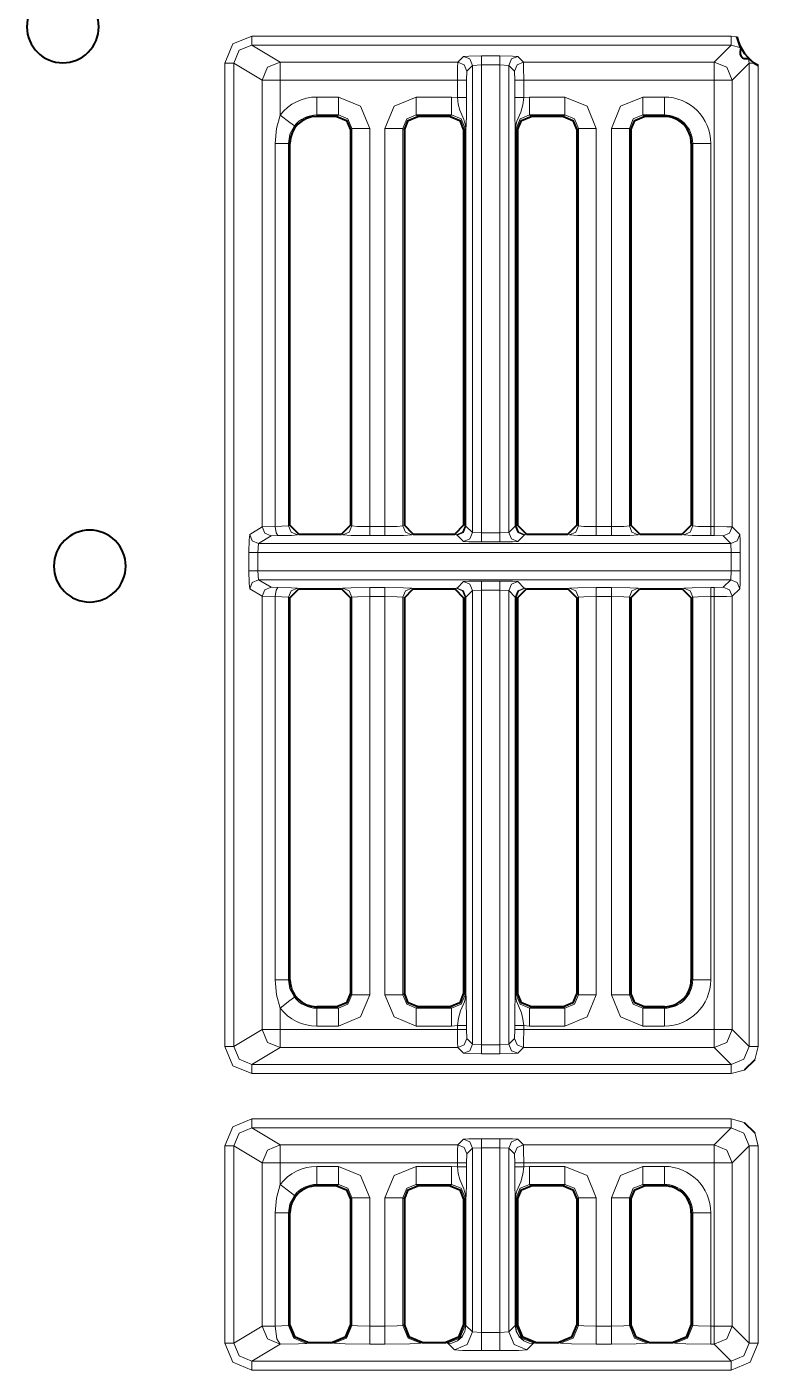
# Model space of a CAD drawing. Header units: millimetres. Extents: x 0 to 2941, y -405 to 1422.
# Drawn here: x 836.1 to 876.8, y 1128.5 to 1203.2 of the extents above; entities that cross this region are included whole.
import ezdxf

# ---------------------------------------------------------------- set-up
doc = ezdxf.new("R2010")
doc.units = ezdxf.units.MM
doc.layers.add('FINE', color=9, linetype='Continuous')
doc.layers.add('OUTLINE', color=7, linetype='Continuous')

msp = doc.modelspace()

# ---------------------------------------------------------------- linework, layer by layer
at = {"layer": 'FINE', "lineweight": 9}
for p, q in [((875.254, 1202.678), (848.589, 1202.678)), ((875.577, 1202.642), (875.254, 1202.678)), ((848.589, 1202.178), (875.254, 1202.178)), ((850.163, 1201.234), (848.589, 1202.178)), ((875.254, 1202.178), (874.31, 1201.234)), ((875.254, 1202.178), (875.793, 1202.02)), ((847.089, 1201.179), (847.089, 1146.452)), ((847.589, 1201.179), (849.163, 1200.234)), ((847.589, 1146.452), (847.589, 1201.179)), ((860.041, 1201.234), (850.163, 1201.234)), ((860.356, 1201.549), (860.041, 1201.234)), ((860.856, 1201.049), (861.356, 1201.075)), ((862.382, 1201.575), (861.356, 1201.575)), ((861.356, 1201.075), (862.382, 1201.075)), ((861.356, 1175.032), (861.356, 1201.075)), ((862.382, 1201.075), (862.382, 1175.032)), ((862.382, 1201.075), (862.882, 1201.049)), ((862.882, 1201.049), (863.197, 1200.734)), ((862.882, 1175.058), (862.882, 1201.049)), ((863.697, 1201.234), (863.381, 1201.549)), ((874.31, 1201.234), (863.697, 1201.234)), ((875.31, 1200.234), (876.254, 1201.178)), ((876.221, 1201.433), (876.254, 1201.178)), ((876.254, 1201.178), (876.254, 1146.453)), ((876.753, 1146.453), (876.753, 1201.033)), ((860.528, 1200.234), (860.541, 1200.734)), ((863.197, 1200.734), (863.21, 1200.234)), ((849.163, 1200.234), (849.163, 1175.373)), ((860.028, 1200.234), (860.028, 1199.258)), ((860.528, 1199.258), (860.528, 1200.234)), ((863.21, 1200.234), (863.21, 1199.258)), ((863.709, 1200.234), (874.31, 1200.234)), ((863.709, 1199.258), (863.709, 1200.234)), ((874.31, 1200.234), (874.31, 1175.386)), ((875.31, 1175.373), (875.31, 1200.234)), ((853.401, 1199.288), (852.204, 1199.288)), ((859.701, 1199.288), (857.736, 1199.288)), ((860.028, 1199.258), (859.701, 1199.288)), ((871.535, 1199.288), (870.336, 1199.288)), ((852.204, 1198.208), (852.204, 1198.29)), ((852.204, 1198.29), (853.401, 1198.29)), ((853.401, 1198.29), (853.32, 1198.208)), ((857.818, 1198.208), (857.736, 1198.29)), ((857.736, 1198.29), (859.701, 1198.29)), ((859.701, 1198.29), (859.62, 1198.208)), ((866.001, 1198.29), (865.92, 1198.208)), ((870.418, 1198.208), (870.336, 1198.29)), ((870.336, 1198.29), (871.535, 1198.29)), ((871.535, 1198.29), (871.535, 1198.208)), ((854.069, 1197.459), (854.15, 1197.541)), ((854.15, 1197.541), (854.15, 1175.423)), ((855.149, 1175.386), (855.149, 1197.541)), ((855.989, 1197.541), (855.989, 1175.386)), ((856.987, 1197.541), (857.069, 1197.459)), ((856.987, 1175.423), (856.987, 1197.541)), ((860.369, 1197.459), (860.45, 1197.541)), ((860.45, 1197.541), (860.45, 1175.423)), ((860.482, 1197.541), (860.482, 1175.415)), ((863.239, 1197.541), (863.239, 1175.415)), ((863.255, 1175.415), (863.255, 1197.541)), ((863.287, 1197.541), (863.369, 1197.459)), ((863.287, 1175.423), (863.287, 1197.541)), ((866.669, 1197.459), (866.75, 1197.541)), ((866.75, 1197.541), (866.75, 1175.423)), ((867.749, 1175.386), (867.749, 1197.541)), ((869.588, 1175.423), (869.588, 1197.541)), ((869.588, 1197.541), (869.669, 1197.459)), ((849.891, 1196.709), (849.891, 1175.385)), ((850.619, 1196.709), (850.704, 1196.709)), ((850.619, 1175.421), (850.619, 1196.709)), ((873.035, 1196.709), (873.116, 1196.709)), ((873.116, 1196.709), (873.116, 1175.423)), ((874.115, 1175.386), (874.115, 1196.709)), ((849.163, 1175.373), (848.463, 1174.953)), ((848.962, 1174.453), (849.663, 1174.874)), ((849.891, 1175.385), (849.163, 1175.373)), ((849.663, 1174.874), (850.027, 1174.885)), ((850.619, 1175.421), (849.891, 1175.385)), ((850.704, 1175.464), (850.619, 1175.421)), ((851.118, 1174.921), (851.204, 1174.964)), ((853.569, 1174.964), (853.651, 1174.923)), ((854.15, 1175.423), (854.069, 1175.464)), ((855.989, 1175.386), (855.149, 1175.386)), ((857.069, 1175.464), (856.987, 1175.423)), ((857.487, 1174.923), (857.569, 1174.964)), ((859.869, 1174.964), (859.951, 1174.923)), ((859.951, 1174.923), (859.999, 1174.915)), ((859.999, 1174.915), (860.356, 1174.558)), ((860.45, 1175.423), (860.369, 1175.464)), ((860.482, 1175.415), (860.45, 1175.423)), ((861.356, 1175.032), (860.856, 1175.058)), ((862.382, 1175.032), (861.356, 1175.032)), ((862.882, 1175.058), (862.382, 1175.032)), ((863.239, 1175.415), (862.882, 1175.058)), ((863.287, 1175.423), (863.255, 1175.415)), ((863.369, 1175.464), (863.287, 1175.423)), ((863.381, 1174.558), (863.739, 1174.915)), ((863.739, 1174.915), (863.787, 1174.923)), ((863.787, 1174.923), (863.869, 1174.964)), ((866.169, 1174.964), (866.251, 1174.923)), ((866.75, 1175.423), (866.669, 1175.464)), ((867.749, 1174.886), (868.589, 1174.886)), ((869.669, 1175.464), (869.588, 1175.423)), ((870.087, 1174.923), (870.169, 1174.964)), ((872.535, 1174.964), (872.617, 1174.923)), ((873.116, 1175.423), (873.035, 1175.464)), ((874.31, 1175.386), (874.115, 1175.386)), ((874.115, 1174.886), (874.31, 1174.886)), ((874.31, 1174.886), (874.81, 1174.873)), ((874.81, 1174.873), (875.23, 1174.453)), ((875.73, 1174.953), (875.31, 1175.373)), ((848.92, 1173.953), (848.962, 1174.453)), ((875.23, 1174.453), (848.962, 1174.453)), ((861.356, 1174.532), (862.382, 1174.532)), ((875.23, 1174.453), (875.255, 1173.953)), ((848.42, 1173.953), (848.42, 1172.928)), ((848.92, 1173.953), (875.255, 1173.953)), ((875.255, 1173.953), (875.255, 1172.928)), ((875.755, 1172.928), (875.755, 1173.953)), ((848.962, 1172.427), (848.92, 1172.928)), ((875.255, 1172.928), (875.23, 1172.427)), ((848.463, 1171.928), (849.163, 1171.508)), ((848.962, 1172.427), (875.23, 1172.427)), ((849.663, 1172.008), (848.962, 1172.427)), ((850.027, 1171.995), (849.663, 1172.008)), ((851.204, 1171.917), (851.118, 1171.96)), ((853.651, 1171.958), (853.569, 1171.917)), ((855.989, 1171.995), (855.149, 1171.995)), ((859.951, 1171.958), (859.869, 1171.917)), ((859.999, 1171.966), (859.951, 1171.958)), ((860.356, 1172.323), (859.999, 1171.966)), ((862.382, 1172.348), (861.356, 1172.348)), ((863.739, 1171.966), (863.381, 1172.323)), ((863.787, 1171.958), (863.739, 1171.966)), ((863.869, 1171.917), (863.787, 1171.958)), ((866.251, 1171.958), (866.169, 1171.917)), ((868.589, 1171.995), (867.749, 1171.995)), ((870.169, 1171.917), (870.087, 1171.958)), ((872.617, 1171.958), (872.535, 1171.917)), ((874.31, 1171.995), (874.115, 1171.995)), ((874.81, 1172.008), (874.31, 1171.995)), ((875.23, 1172.427), (874.81, 1172.008)), ((875.31, 1171.508), (875.73, 1171.928)), ((849.163, 1171.508), (849.891, 1171.496)), ((849.163, 1171.508), (849.163, 1147.397)), ((849.891, 1171.496), (850.619, 1171.46)), ((849.891, 1171.496), (849.891, 1150.172)), ((854.069, 1171.417), (854.15, 1171.458)), ((855.149, 1149.34), (855.149, 1171.495)), ((855.149, 1171.495), (855.989, 1171.495)), ((855.989, 1171.495), (855.989, 1149.34)), ((856.987, 1149.34), (856.987, 1171.458)), ((856.987, 1171.458), (857.069, 1171.417)), ((860.369, 1171.417), (860.45, 1171.458)), ((860.45, 1171.458), (860.482, 1171.466)), ((860.45, 1171.458), (860.45, 1149.34)), ((860.482, 1171.466), (860.482, 1149.34)), ((860.499, 1171.466), (860.856, 1171.823)), ((860.499, 1149.34), (860.499, 1171.466)), ((860.856, 1171.823), (861.356, 1171.849)), ((860.856, 1171.823), (860.856, 1146.582)), ((861.356, 1146.556), (861.356, 1171.849)), ((861.356, 1171.849), (862.382, 1171.849)), ((862.382, 1171.849), (862.382, 1146.556)), ((862.382, 1171.849), (862.882, 1171.823)), ((862.882, 1146.582), (862.882, 1171.823)), ((862.882, 1171.823), (863.239, 1171.466)), ((863.239, 1171.466), (863.239, 1149.34)), ((863.255, 1171.466), (863.287, 1171.458)), ((867.749, 1171.495), (868.589, 1171.495)), ((867.749, 1149.34), (867.749, 1171.495)), ((868.589, 1171.495), (868.589, 1149.34)), ((869.588, 1171.458), (869.669, 1171.417)), ((873.035, 1171.417), (873.116, 1171.458)), ((873.116, 1171.458), (873.116, 1150.172)), ((874.115, 1171.495), (874.31, 1171.495)), ((874.115, 1150.172), (874.115, 1171.495)), ((875.31, 1147.397), (875.31, 1171.508)), ((850.704, 1150.172), (850.619, 1150.172)), ((873.116, 1150.172), (873.035, 1150.172)), ((857.069, 1149.421), (856.987, 1149.34)), ((860.45, 1149.34), (860.369, 1149.421)), ((866.75, 1149.34), (866.669, 1149.421)), ((850.163, 1147.397), (850.163, 1148.595)), ((853.32, 1148.673), (853.401, 1148.591)), ((857.736, 1148.591), (857.818, 1148.673)), ((849.163, 1147.397), (847.589, 1146.452)), ((860.028, 1147.397), (850.163, 1147.397)), ((852.204, 1147.592), (853.401, 1147.592)), ((857.736, 1147.592), (859.701, 1147.592)), ((859.701, 1147.592), (860.028, 1147.623)), ((860.028, 1147.623), (860.028, 1147.397)), ((860.528, 1147.397), (860.528, 1147.623)), ((860.541, 1146.897), (860.528, 1147.397)), ((863.21, 1147.397), (863.197, 1146.897)), ((863.21, 1147.623), (863.21, 1147.397)), ((864.036, 1147.592), (866.001, 1147.592)), ((876.254, 1146.453), (875.31, 1147.397)), ((860.856, 1146.582), (860.541, 1146.897)), ((861.356, 1146.556), (860.856, 1146.582)), ((862.382, 1146.556), (861.356, 1146.556)), ((862.882, 1146.582), (862.382, 1146.556)), ((863.197, 1146.897), (862.882, 1146.582)), ((850.163, 1146.397), (860.041, 1146.397)), ((860.041, 1146.397), (860.356, 1146.082)), ((861.356, 1146.056), (862.382, 1146.056)), ((863.381, 1146.082), (863.697, 1146.397)), ((863.697, 1146.397), (874.31, 1146.397)), ((874.31, 1146.397), (875.254, 1145.453)), ((876.566, 1145.726), (876.753, 1146.453)), ((875.254, 1144.954), (875.981, 1145.141)), ((848.589, 1144.954), (875.254, 1144.954)), ((875.254, 1142.427), (848.589, 1142.427)), ((875.981, 1142.239), (875.254, 1142.427)), ((848.589, 1141.927), (875.254, 1141.927)), ((850.163, 1140.984), (848.589, 1141.927)), ((860.356, 1141.299), (860.041, 1140.984)), ((862.382, 1141.324), (861.356, 1141.324)), ((863.697, 1140.984), (863.381, 1141.299)), ((875.254, 1141.927), (874.31, 1140.984)), ((876.753, 1140.928), (876.566, 1141.655)), ((847.089, 1140.928), (847.089, 1129.952)), ((847.589, 1140.928), (849.163, 1139.984)), ((847.589, 1129.952), (847.589, 1140.928)), ((860.041, 1140.984), (850.163, 1140.984)), ((860.541, 1140.484), (860.856, 1140.799)), ((860.856, 1140.799), (861.356, 1140.825)), ((860.856, 1140.799), (860.856, 1130.581)), ((861.356, 1140.825), (862.382, 1140.825)), ((862.382, 1140.825), (862.382, 1130.543)), ((862.382, 1140.825), (862.882, 1140.799)), ((862.882, 1140.799), (863.197, 1140.484)), ((862.882, 1130.581), (862.882, 1140.799)), ((874.31, 1140.984), (863.697, 1140.984)), ((876.753, 1129.953), (876.753, 1140.928)), ((849.163, 1139.984), (849.163, 1130.897)), ((850.163, 1139.984), (860.028, 1139.984)), ((850.163, 1138.786), (850.163, 1139.984)), ((853.401, 1139.788), (852.204, 1139.788)), ((859.701, 1139.788), (857.736, 1139.788)), ((860.028, 1139.758), (859.701, 1139.788)), ((860.028, 1139.984), (860.028, 1139.758)), ((860.528, 1139.984), (860.541, 1140.484)), ((860.528, 1139.758), (860.528, 1139.984)), ((863.197, 1140.484), (863.21, 1139.984)), ((863.21, 1139.984), (863.21, 1139.758)), ((863.709, 1139.984), (874.31, 1139.984)), ((863.709, 1139.758), (863.709, 1139.984)), ((864.036, 1139.788), (863.709, 1139.758)), ((866.001, 1139.788), (864.036, 1139.788)), ((871.535, 1139.788), (870.336, 1139.788)), ((874.31, 1139.984), (874.31, 1130.897)), ((852.204, 1138.708), (852.204, 1138.79)), ((852.204, 1138.79), (853.401, 1138.79)), ((853.401, 1138.79), (853.32, 1138.708)), ((857.818, 1138.708), (857.736, 1138.79)), ((857.736, 1138.79), (859.701, 1138.79)), ((859.701, 1138.79), (859.62, 1138.708)), ((864.118, 1138.708), (864.036, 1138.79)), ((864.036, 1138.79), (866.001, 1138.79)), ((866.001, 1138.79), (865.92, 1138.708)), ((870.418, 1138.708), (870.336, 1138.79)), ((870.336, 1138.79), (871.535, 1138.79)), ((871.535, 1138.79), (871.535, 1138.708)), ((855.989, 1138.041), (855.989, 1130.897)), ((856.987, 1138.041), (857.069, 1137.96)), ((856.987, 1130.946), (856.987, 1138.041)), ((860.369, 1137.96), (860.45, 1138.041)), ((860.45, 1138.041), (860.45, 1130.946)), ((860.482, 1138.041), (860.482, 1130.939)), ((860.499, 1130.939), (860.499, 1138.041)), ((863.239, 1138.041), (863.239, 1130.939)), ((863.255, 1130.939), (863.255, 1138.041)), ((866.669, 1137.96), (866.75, 1138.041)), ((866.75, 1138.041), (866.75, 1130.946)), ((867.749, 1130.897), (867.749, 1138.041)), ((868.589, 1138.041), (868.589, 1130.897)), ((869.588, 1138.041), (869.669, 1137.96)), ((869.588, 1130.946), (869.588, 1138.041)), ((849.891, 1137.208), (849.891, 1130.897)), ((850.619, 1137.208), (850.704, 1137.208)), ((850.619, 1130.944), (850.619, 1137.208)), ((873.035, 1137.208), (873.116, 1137.208)), ((873.116, 1137.208), (873.116, 1130.946)), ((874.115, 1130.897), (874.115, 1137.208)), ((849.163, 1130.897), (847.589, 1129.952)), ((850.619, 1130.944), (849.891, 1130.897)), ((850.704, 1130.987), (850.619, 1130.944)), ((854.15, 1130.946), (854.069, 1130.987)), ((857.069, 1130.987), (856.987, 1130.946)), ((860.45, 1130.946), (860.369, 1130.987)), ((860.482, 1130.935), (860.45, 1130.946)), ((860.482, 1130.939), (860.482, 1130.935)), ((860.499, 1130.939), (860.499, 1130.932)), ((860.856, 1130.581), (860.499, 1130.939)), ((863.239, 1130.939), (862.882, 1130.581)), ((863.239, 1130.939), (863.239, 1130.932)), ((863.287, 1130.946), (863.255, 1130.935)), ((863.255, 1130.935), (863.255, 1130.939)), ((863.369, 1130.987), (863.287, 1130.946)), ((866.75, 1130.946), (866.669, 1130.987)), ((868.589, 1130.897), (867.749, 1130.897)), ((869.669, 1130.987), (869.588, 1130.946)), ((873.116, 1130.946), (873.035, 1130.987)), ((874.31, 1130.897), (874.115, 1130.897)), ((876.254, 1129.953), (875.31, 1130.897)), ((861.356, 1130.543), (860.856, 1130.581)), ((862.882, 1130.581), (862.382, 1130.543)), ((848.589, 1128.953), (850.163, 1129.897)), ((851.617, 1129.944), (851.704, 1129.988)), ((853.069, 1129.988), (853.152, 1129.947)), ((855.149, 1129.897), (855.989, 1129.897)), ((857.986, 1129.947), (858.069, 1129.988)), ((859.369, 1129.988), (859.452, 1129.947)), ((859.452, 1129.947), (859.501, 1129.937)), ((859.501, 1129.937), (859.857, 1129.582)), ((861.356, 1129.543), (862.382, 1129.543)), ((863.881, 1129.582), (864.237, 1129.937)), ((864.237, 1129.937), (864.286, 1129.947)), ((864.286, 1129.947), (864.369, 1129.988)), ((865.669, 1129.988), (865.751, 1129.947)), ((867.749, 1129.897), (868.589, 1129.897)), ((870.586, 1129.947), (870.669, 1129.988)), ((872.035, 1129.988), (872.117, 1129.947)), ((875.254, 1128.953), (848.589, 1128.953)), ((848.589, 1128.453), (875.254, 1128.453))]:
    msp.add_line(p, q, dxfattribs=at)
for points in [[(848.589, 1202.678), (847.529, 1202.238), (847.089, 1201.179)], [(848.589, 1202.178), (848.589, 1202.329), (848.589, 1202.678)], [(875.254, 1202.178), (875.254, 1202.329), (875.254, 1202.678)], [(847.589, 1201.179), (847.882, 1201.885), (848.589, 1202.178)], [(847.589, 1201.179), (847.435, 1201.179), (847.089, 1201.179)], [(850.163, 1201.234), (849.457, 1200.941), (849.163, 1200.234)], [(850.163, 1200.234), (850.163, 1200.932), (850.163, 1201.234)], [(860.041, 1201.234), (860.032, 1200.932), (860.028, 1200.234)], [(860.541, 1200.734), (860.394, 1201.087), (860.041, 1201.234)], [(861.356, 1201.575), (860.658, 1201.567), (860.356, 1201.549)], [(860.856, 1201.049), (860.71, 1201.403), (860.356, 1201.549)], [(860.541, 1200.734), (860.856, 1201.049), (860.856, 1175.058)], [(861.356, 1201.075), (861.356, 1201.424), (861.356, 1201.575)], [(862.382, 1201.075), (862.382, 1201.424), (862.382, 1201.575)], [(863.381, 1201.549), (863.08, 1201.567), (862.382, 1201.575)], [(862.882, 1201.049), (863.028, 1201.403), (863.381, 1201.549)], [(863.197, 1200.734), (863.343, 1201.087), (863.697, 1201.234)], [(863.709, 1200.234), (863.706, 1200.932), (863.697, 1201.234)], [(874.31, 1200.234), (874.31, 1200.932), (874.31, 1201.234)], [(875.31, 1200.234), (875.017, 1200.941), (874.31, 1201.234)], [(876.531, 1201.178), (876.332, 1201.178), (876.254, 1201.178)], [(850.163, 1200.234), (849.471, 1200.234), (849.163, 1200.234)], [(850.163, 1198.286), (850.163, 1200.234), (860.028, 1200.234)], [(860.528, 1200.234), (860.377, 1200.234), (860.028, 1200.234)], [(863.21, 1200.234), (863.361, 1200.234), (863.709, 1200.234)], [(875.31, 1200.234), (875.008, 1200.234), (874.31, 1200.234)], [(852.204, 1198.29), (852.204, 1198.6), (852.204, 1199.288)], [(853.401, 1198.29), (853.401, 1198.6), (853.401, 1199.288)], [(855.149, 1197.541), (854.637, 1198.777), (853.401, 1199.288)], [(857.736, 1199.288), (856.5, 1198.777), (855.989, 1197.541)], [(857.736, 1198.29), (857.736, 1198.6), (857.736, 1199.288)], [(859.701, 1198.29), (859.701, 1198.6), (859.701, 1199.288)], [(860.528, 1199.258), (860.377, 1199.258), (860.028, 1199.258)], [(860.028, 1199.258), (860.071, 1198.894), (860.149, 1198.551), (860.374, 1198.033), (860.425, 1197.896), (860.454, 1197.789), (860.477, 1197.644), (860.482, 1197.573), (860.482, 1197.541)], [(860.856, 1175.058), (860.499, 1175.415), (860.499, 1197.541), (860.499, 1197.553), (860.499, 1197.58), (860.5, 1197.64), (860.502, 1197.689), (860.505, 1197.763), (860.519, 1198.257), (860.526, 1198.728), (860.528, 1199.258)], [(863.21, 1199.258), (863.361, 1199.258), (863.709, 1199.258)], [(863.21, 1199.258), (863.213, 1198.666), (863.222, 1198.118), (863.235, 1197.71), (863.238, 1197.602), (863.239, 1197.568), (863.239, 1197.541)], [(863.255, 1197.541), (863.258, 1197.611), (863.267, 1197.698), (863.327, 1197.938), (863.548, 1198.437), (863.659, 1198.851), (863.709, 1199.258)], [(866.001, 1199.288), (864.036, 1199.288), (863.709, 1199.258)], [(864.036, 1198.29), (864.036, 1198.6), (864.036, 1199.288)], [(866.001, 1198.29), (866.001, 1198.6), (866.001, 1199.288)], [(867.749, 1197.541), (867.237, 1198.777), (866.001, 1199.288)], [(870.336, 1199.288), (869.1, 1198.777), (868.589, 1197.541)], [(870.336, 1199.288), (870.336, 1198.6), (870.336, 1198.29)], [(871.535, 1199.288), (871.535, 1198.6), (871.535, 1198.29)], [(850.163, 1198.286), (849.959, 1197.529), (849.891, 1196.709)], [(850.953, 1197.675), (850.707, 1197.865), (850.163, 1198.286)], [(853.401, 1198.29), (853.932, 1198.072), (854.15, 1197.541)], [(856.987, 1197.541), (857.206, 1198.072), (857.736, 1198.29)], [(859.701, 1198.29), (860.232, 1198.072), (860.45, 1197.541)], [(863.287, 1197.541), (863.506, 1198.072), (864.036, 1198.29)], [(864.118, 1198.208), (864.036, 1198.29), (866.001, 1198.29)], [(866.001, 1198.29), (866.532, 1198.072), (866.75, 1197.541)], [(869.588, 1197.541), (869.806, 1198.072), (870.336, 1198.29)], [(850.619, 1196.709), (850.702, 1197.212), (850.953, 1197.675)], [(855.149, 1197.541), (854.461, 1197.541), (854.15, 1197.541)], [(856.987, 1197.541), (856.677, 1197.541), (855.989, 1197.541)], [(860.482, 1197.541), (860.461, 1197.541), (860.45, 1197.541)], [(860.499, 1197.541), (860.494, 1197.541), (860.482, 1197.541)], [(863.239, 1197.541), (863.244, 1197.541), (863.255, 1197.541)], [(863.287, 1197.541), (863.277, 1197.541), (863.255, 1197.541)], [(867.749, 1197.541), (867.06, 1197.541), (866.75, 1197.541)], [(868.589, 1197.541), (868.589, 1175.386), (867.749, 1175.386)], [(868.589, 1197.541), (869.277, 1197.541), (869.588, 1197.541)], [(850.619, 1196.709), (850.401, 1196.709), (849.891, 1196.709)], [(874.115, 1196.709), (873.426, 1196.709), (873.116, 1196.709)], [(848.463, 1174.953), (848.433, 1174.651), (848.42, 1173.953)], [(848.463, 1174.953), (848.609, 1174.6), (848.962, 1174.453)], [(849.163, 1175.373), (849.31, 1175.02), (849.663, 1174.874)], [(849.891, 1175.385), (849.932, 1175.036), (850.027, 1174.885)], [(850.027, 1174.885), (850.792, 1174.899), (851.118, 1174.921)], [(850.619, 1175.421), (850.765, 1175.068), (851.118, 1174.921)], [(853.651, 1174.923), (854.004, 1175.07), (854.15, 1175.423)], [(853.651, 1174.923), (854.116, 1174.897), (855.149, 1174.886)], [(855.149, 1175.386), (854.461, 1175.397), (854.15, 1175.423)], [(855.149, 1174.886), (855.149, 1175.037), (855.149, 1175.386)], [(855.149, 1174.886), (855.989, 1174.886), (857.021, 1174.897), (857.487, 1174.923)], [(856.987, 1175.423), (856.677, 1175.397), (855.989, 1175.386)], [(855.989, 1174.886), (855.989, 1175.037), (855.989, 1175.386)], [(857.487, 1174.923), (857.134, 1175.07), (856.987, 1175.423)], [(859.951, 1174.923), (860.304, 1175.07), (860.45, 1175.423)], [(859.999, 1174.915), (860.34, 1175.063), (860.482, 1175.415)], [(859.999, 1174.915), (860.352, 1175.062), (860.499, 1175.415)], [(860.356, 1174.558), (860.71, 1174.704), (860.856, 1175.058)], [(860.499, 1175.415), (860.494, 1175.415), (860.482, 1175.415)], [(861.356, 1174.532), (861.356, 1174.683), (861.356, 1175.032)], [(862.382, 1174.532), (862.382, 1174.683), (862.382, 1175.032)], [(863.381, 1174.558), (863.028, 1174.704), (862.882, 1175.058)], [(863.739, 1174.915), (863.385, 1175.062), (863.239, 1175.415)], [(863.255, 1175.415), (863.244, 1175.415), (863.239, 1175.415)], [(863.739, 1174.915), (863.398, 1175.063), (863.255, 1175.415)], [(863.787, 1174.923), (863.434, 1175.07), (863.287, 1175.423)], [(866.75, 1175.423), (866.604, 1175.07), (866.251, 1174.923)], [(866.251, 1174.923), (866.716, 1174.897), (867.749, 1174.886)], [(867.749, 1175.386), (867.06, 1175.397), (866.75, 1175.423)], [(867.749, 1175.386), (867.749, 1175.037), (867.749, 1174.886)], [(869.588, 1175.423), (869.277, 1175.397), (868.589, 1175.386)], [(868.589, 1175.386), (868.589, 1175.037), (868.589, 1174.886)], [(868.589, 1174.886), (869.621, 1174.897), (870.087, 1174.923)], [(869.588, 1175.423), (869.734, 1175.07), (870.087, 1174.923)], [(872.617, 1174.923), (872.969, 1175.07), (873.116, 1175.423)], [(872.617, 1174.923), (873.082, 1174.897), (874.115, 1174.886)], [(874.115, 1175.386), (873.426, 1175.397), (873.116, 1175.423)], [(874.115, 1174.886), (874.115, 1175.037), (874.115, 1175.386)], [(874.31, 1174.886), (874.31, 1175.037), (874.31, 1175.386)], [(875.31, 1175.373), (875.008, 1175.382), (874.31, 1175.386)], [(874.81, 1174.873), (875.163, 1175.02), (875.31, 1175.373)], [(875.23, 1174.453), (875.583, 1174.6), (875.73, 1174.953)], [(875.755, 1173.953), (875.748, 1174.651), (875.73, 1174.953)], [(860.356, 1174.558), (860.658, 1174.54), (861.356, 1174.532)], [(862.382, 1174.532), (863.08, 1174.54), (863.381, 1174.558)], [(848.42, 1173.953), (848.574, 1173.953), (848.92, 1173.953)], [(875.255, 1172.928), (848.92, 1172.928), (848.92, 1173.953)], [(875.255, 1173.953), (875.604, 1173.953), (875.755, 1173.953)], [(848.42, 1172.928), (848.574, 1172.928), (848.92, 1172.928)], [(848.42, 1172.928), (848.433, 1172.23), (848.463, 1171.928)], [(875.255, 1172.928), (875.604, 1172.928), (875.755, 1172.928)], [(875.73, 1171.928), (875.748, 1172.23), (875.755, 1172.928)], [(848.463, 1171.928), (848.609, 1172.281), (848.962, 1172.427)], [(849.163, 1171.508), (849.31, 1171.861), (849.663, 1172.008)], [(849.891, 1171.496), (849.932, 1171.845), (850.027, 1171.995)], [(851.118, 1171.96), (850.792, 1171.982), (850.027, 1171.995)], [(850.619, 1171.46), (850.765, 1171.813), (851.118, 1171.96)], [(855.149, 1171.995), (854.116, 1171.984), (853.651, 1171.958)], [(854.15, 1171.458), (854.004, 1171.811), (853.651, 1171.958)], [(855.149, 1171.495), (855.149, 1171.844), (855.149, 1171.995)], [(855.989, 1171.495), (855.989, 1171.844), (855.989, 1171.995)], [(857.569, 1171.917), (857.487, 1171.958), (857.021, 1171.984), (855.989, 1171.995)], [(856.987, 1171.458), (857.134, 1171.811), (857.487, 1171.958)], [(860.45, 1171.458), (860.304, 1171.811), (859.951, 1171.958)], [(860.482, 1171.466), (860.34, 1171.818), (859.999, 1171.966)], [(860.499, 1171.466), (860.352, 1171.819), (859.999, 1171.966)], [(861.356, 1172.348), (860.658, 1172.341), (860.356, 1172.323)], [(860.856, 1171.823), (860.71, 1172.177), (860.356, 1172.323)], [(861.356, 1171.849), (861.356, 1172.198), (861.356, 1172.348)], [(862.382, 1171.849), (862.382, 1172.198), (862.382, 1172.348)], [(863.381, 1172.323), (863.08, 1172.341), (862.382, 1172.348)], [(862.882, 1171.823), (863.028, 1172.177), (863.381, 1172.323)], [(863.239, 1171.466), (863.385, 1171.819), (863.739, 1171.966)], [(863.255, 1171.466), (863.398, 1171.818), (863.739, 1171.966)], [(863.287, 1171.458), (863.434, 1171.811), (863.787, 1171.958)], [(867.749, 1171.995), (866.716, 1171.984), (866.251, 1171.958)], [(866.75, 1171.458), (866.604, 1171.811), (866.251, 1171.958)], [(867.749, 1171.995), (867.749, 1171.844), (867.749, 1171.495)], [(868.589, 1171.995), (868.589, 1171.844), (868.589, 1171.495)], [(870.087, 1171.958), (869.621, 1171.984), (868.589, 1171.995)], [(870.087, 1171.958), (869.734, 1171.811), (869.588, 1171.458)], [(874.115, 1171.995), (873.082, 1171.984), (872.617, 1171.958)], [(872.617, 1171.958), (872.969, 1171.811), (873.116, 1171.458)], [(874.115, 1171.995), (874.115, 1171.844), (874.115, 1171.495)], [(874.31, 1171.995), (874.31, 1171.844), (874.31, 1171.495)], [(874.81, 1172.008), (875.163, 1171.861), (875.31, 1171.508)], [(875.23, 1172.427), (875.583, 1172.281), (875.73, 1171.928)], [(850.619, 1150.172), (850.619, 1171.46), (850.704, 1171.417)], [(854.15, 1171.458), (854.15, 1149.34), (854.069, 1149.421)], [(854.15, 1171.458), (854.461, 1171.484), (855.149, 1171.495)], [(855.989, 1171.495), (856.677, 1171.484), (856.987, 1171.458)], [(860.482, 1171.466), (860.494, 1171.466), (860.499, 1171.466)], [(863.239, 1171.466), (863.244, 1171.466), (863.255, 1171.466)], [(863.709, 1147.623), (863.666, 1147.987), (863.589, 1148.33), (863.364, 1148.848), (863.313, 1148.985), (863.284, 1149.091), (863.26, 1149.237), (863.256, 1149.307), (863.255, 1149.34), (863.255, 1171.466)], [(863.369, 1149.421), (863.287, 1149.34), (863.287, 1171.458), (863.369, 1171.417)], [(874.31, 1171.495), (874.31, 1147.397), (863.709, 1147.397)], [(866.669, 1171.417), (866.75, 1171.458), (866.75, 1149.34)], [(866.75, 1171.458), (867.06, 1171.484), (867.749, 1171.495)], [(868.589, 1171.495), (869.277, 1171.484), (869.588, 1171.458)], [(869.669, 1149.421), (869.588, 1149.34), (869.588, 1171.458)], [(873.116, 1171.458), (873.426, 1171.484), (874.115, 1171.495)], [(874.31, 1171.495), (875.008, 1171.499), (875.31, 1171.508)], [(850.619, 1150.172), (850.401, 1150.172), (849.891, 1150.172)], [(849.891, 1150.172), (849.962, 1149.336), (850.163, 1148.595)], [(850.953, 1149.205), (850.706, 1149.66), (850.619, 1150.172)], [(873.116, 1150.172), (873.426, 1150.172), (874.115, 1150.172)], [(850.163, 1148.595), (850.707, 1149.015), (850.953, 1149.205)], [(854.15, 1149.34), (853.932, 1148.809), (853.401, 1148.591)], [(853.401, 1147.592), (854.637, 1148.104), (855.149, 1149.34)], [(855.149, 1149.34), (854.461, 1149.34), (854.15, 1149.34)], [(856.987, 1149.34), (856.677, 1149.34), (855.989, 1149.34)], [(855.989, 1149.34), (856.5, 1148.104), (857.736, 1147.592)], [(857.736, 1148.591), (857.206, 1148.809), (856.987, 1149.34)], [(860.482, 1149.34), (860.461, 1149.34), (860.45, 1149.34), (860.232, 1148.809), (859.701, 1148.591)], [(860.482, 1149.34), (860.48, 1149.27), (860.471, 1149.183), (860.411, 1148.943), (860.19, 1148.443), (860.078, 1148.03), (860.028, 1147.623)], [(860.499, 1149.34), (860.494, 1149.34), (860.482, 1149.34)], [(860.528, 1147.623), (860.525, 1148.215), (860.516, 1148.763), (860.503, 1149.171), (860.5, 1149.279), (860.499, 1149.313), (860.499, 1149.34)], [(863.239, 1149.34), (863.239, 1149.328), (863.238, 1149.3), (863.237, 1149.241), (863.236, 1149.192), (863.233, 1149.118), (863.219, 1148.624), (863.212, 1148.153), (863.21, 1147.623)], [(863.239, 1149.34), (863.244, 1149.34), (863.255, 1149.34)], [(863.287, 1149.34), (863.277, 1149.34), (863.255, 1149.34)], [(864.036, 1148.591), (863.506, 1148.809), (863.287, 1149.34)], [(866.75, 1149.34), (866.532, 1148.809), (866.001, 1148.591)], [(866.001, 1147.592), (867.237, 1148.104), (867.749, 1149.34)], [(867.749, 1149.34), (867.06, 1149.34), (866.75, 1149.34)], [(869.588, 1149.34), (869.277, 1149.34), (868.589, 1149.34)], [(868.589, 1149.34), (869.1, 1148.104), (870.336, 1147.592)], [(870.336, 1148.591), (869.806, 1148.809), (869.588, 1149.34)], [(853.401, 1148.591), (852.204, 1148.591), (852.204, 1148.673)], [(852.204, 1147.592), (852.204, 1148.281), (852.204, 1148.591)], [(853.401, 1147.592), (853.401, 1148.281), (853.401, 1148.591)], [(859.62, 1148.673), (859.701, 1148.591), (857.736, 1148.591)], [(857.736, 1147.592), (857.736, 1148.281), (857.736, 1148.591)], [(859.701, 1147.592), (859.701, 1148.281), (859.701, 1148.591)], [(865.92, 1148.673), (866.001, 1148.591), (864.036, 1148.591), (864.118, 1148.673)], [(864.036, 1147.592), (864.036, 1148.281), (864.036, 1148.591)], [(866.001, 1147.592), (866.001, 1148.281), (866.001, 1148.591)], [(871.535, 1148.673), (871.535, 1148.591), (870.336, 1148.591), (870.418, 1148.673)], [(870.336, 1148.591), (870.336, 1148.281), (870.336, 1147.592)], [(871.535, 1148.591), (871.535, 1148.281), (871.535, 1147.592)], [(849.163, 1147.397), (849.457, 1146.69), (850.163, 1146.397)], [(850.163, 1147.397), (849.471, 1147.397), (849.163, 1147.397)], [(850.163, 1146.397), (850.163, 1146.699), (850.163, 1147.397)], [(860.528, 1147.623), (860.377, 1147.623), (860.028, 1147.623)], [(860.528, 1147.397), (860.377, 1147.397), (860.028, 1147.397)], [(860.028, 1147.397), (860.032, 1146.699), (860.041, 1146.397)], [(863.21, 1147.623), (863.361, 1147.623), (863.709, 1147.623)], [(863.21, 1147.397), (863.361, 1147.397), (863.709, 1147.397)], [(863.697, 1146.397), (863.706, 1146.699), (863.709, 1147.397)], [(863.709, 1147.397), (863.709, 1147.623), (864.036, 1147.592)], [(874.31, 1146.397), (875.017, 1146.69), (875.31, 1147.397)], [(874.31, 1146.397), (874.31, 1146.699), (874.31, 1147.397)], [(875.31, 1147.397), (875.008, 1147.397), (874.31, 1147.397)], [(860.541, 1146.897), (860.394, 1146.544), (860.041, 1146.397)], [(860.856, 1146.582), (860.71, 1146.228), (860.356, 1146.082)], [(861.356, 1146.556), (861.356, 1146.207), (861.356, 1146.056)], [(862.382, 1146.556), (862.382, 1146.207), (862.382, 1146.056)], [(862.882, 1146.582), (863.028, 1146.228), (863.381, 1146.082)], [(863.197, 1146.897), (863.343, 1146.544), (863.697, 1146.397)], [(847.589, 1146.452), (847.435, 1146.452), (847.089, 1146.452)], [(847.089, 1146.452), (847.529, 1145.392), (848.589, 1144.954)], [(848.589, 1145.453), (847.882, 1145.746), (847.589, 1146.452)], [(875.254, 1145.453), (848.589, 1145.453), (850.163, 1146.397)], [(860.356, 1146.082), (860.658, 1146.064), (861.356, 1146.056)], [(862.382, 1146.056), (863.08, 1146.064), (863.381, 1146.082)], [(876.254, 1146.453), (875.961, 1145.746), (875.254, 1145.453)], [(876.753, 1146.453), (876.404, 1146.453), (876.254, 1146.453)], [(848.589, 1144.954), (848.589, 1145.303), (848.589, 1145.453)], [(875.254, 1144.954), (875.254, 1145.303), (875.254, 1145.453)], [(848.589, 1142.427), (847.529, 1141.988), (847.089, 1140.928)], [(848.589, 1142.427), (848.589, 1142.078), (848.589, 1141.927)], [(875.254, 1142.427), (875.254, 1142.078), (875.254, 1141.927)], [(847.589, 1140.928), (847.882, 1141.635), (848.589, 1141.927)], [(861.356, 1141.324), (860.658, 1141.317), (860.356, 1141.299)], [(860.356, 1141.299), (860.71, 1141.152), (860.856, 1140.799)], [(861.356, 1141.324), (861.356, 1141.174), (861.356, 1140.825)], [(862.382, 1141.324), (862.382, 1141.174), (862.382, 1140.825)], [(863.381, 1141.299), (863.08, 1141.317), (862.382, 1141.324)], [(862.882, 1140.799), (863.028, 1141.152), (863.381, 1141.299)], [(875.254, 1141.927), (875.961, 1141.635), (876.254, 1140.928)], [(847.589, 1140.928), (847.435, 1140.928), (847.089, 1140.928)], [(850.163, 1140.984), (849.457, 1140.691), (849.163, 1139.984)], [(850.163, 1140.984), (850.163, 1140.682), (850.163, 1139.984)], [(860.041, 1140.984), (860.032, 1140.682), (860.028, 1139.984)], [(860.041, 1140.984), (860.394, 1140.837), (860.541, 1140.484)], [(862.382, 1130.543), (861.356, 1130.543), (861.356, 1140.825)], [(863.197, 1140.484), (863.343, 1140.837), (863.697, 1140.984)], [(863.709, 1139.984), (863.706, 1140.682), (863.697, 1140.984)], [(874.31, 1140.984), (874.31, 1140.682), (874.31, 1139.984), (875.008, 1139.984), (875.31, 1139.984)], [(875.31, 1139.984), (875.017, 1140.691), (874.31, 1140.984)], [(875.31, 1130.897), (875.31, 1139.984), (876.254, 1140.928), (876.254, 1129.953)], [(876.753, 1140.928), (876.404, 1140.928), (876.254, 1140.928)], [(849.163, 1139.984), (849.471, 1139.984), (850.163, 1139.984)], [(852.204, 1138.79), (852.204, 1139.1), (852.204, 1139.788)], [(853.401, 1138.79), (853.401, 1139.1), (853.401, 1139.788)], [(855.989, 1130.897), (855.149, 1130.897), (855.149, 1138.041), (854.637, 1139.277), (853.401, 1139.788)], [(857.736, 1139.788), (856.5, 1139.277), (855.989, 1138.041)], [(857.736, 1138.79), (857.736, 1139.1), (857.736, 1139.788)], [(859.701, 1138.79), (859.701, 1139.1), (859.701, 1139.788)], [(860.028, 1139.984), (860.377, 1139.984), (860.528, 1139.984)], [(860.028, 1139.758), (860.377, 1139.758), (860.528, 1139.758)], [(860.028, 1139.758), (860.071, 1139.394), (860.149, 1139.051), (860.374, 1138.533), (860.425, 1138.396), (860.454, 1138.289), (860.477, 1138.144), (860.482, 1138.074), (860.482, 1138.041)], [(860.499, 1138.041), (860.499, 1138.054), (860.499, 1138.081), (860.5, 1138.14), (860.502, 1138.189), (860.505, 1138.263), (860.519, 1138.757), (860.526, 1139.227), (860.528, 1139.758)], [(863.21, 1139.984), (863.361, 1139.984), (863.709, 1139.984)], [(863.21, 1139.758), (863.361, 1139.758), (863.709, 1139.758)], [(863.21, 1139.758), (863.213, 1139.166), (863.222, 1138.618), (863.235, 1138.21), (863.238, 1138.102), (863.239, 1138.068), (863.239, 1138.041)], [(863.255, 1138.041), (863.258, 1138.111), (863.267, 1138.198), (863.327, 1138.437), (863.548, 1138.937), (863.659, 1139.351), (863.709, 1139.758)], [(864.036, 1138.79), (864.036, 1139.1), (864.036, 1139.788)], [(866.001, 1138.79), (866.001, 1139.1), (866.001, 1139.788)], [(867.749, 1138.041), (867.237, 1139.277), (866.001, 1139.788)], [(870.336, 1139.788), (869.1, 1139.277), (868.589, 1138.041)], [(870.336, 1139.788), (870.336, 1139.1), (870.336, 1138.79)], [(871.535, 1139.788), (871.535, 1139.1), (871.535, 1138.79)], [(850.163, 1138.786), (849.959, 1138.029), (849.891, 1137.208)], [(850.953, 1138.176), (850.707, 1138.365), (850.163, 1138.786)], [(853.401, 1138.79), (853.932, 1138.572), (854.15, 1138.041)], [(856.987, 1138.041), (857.206, 1138.572), (857.736, 1138.79)], [(859.701, 1138.79), (860.232, 1138.572), (860.45, 1138.041)], [(863.287, 1138.041), (863.506, 1138.572), (864.036, 1138.79)], [(866.001, 1138.79), (866.532, 1138.572), (866.75, 1138.041)], [(869.588, 1138.041), (869.806, 1138.572), (870.336, 1138.79)], [(850.619, 1137.208), (850.702, 1137.712), (850.953, 1138.176)], [(854.069, 1137.96), (854.15, 1138.041), (854.15, 1130.946)], [(855.149, 1138.041), (854.461, 1138.041), (854.15, 1138.041)], [(856.987, 1138.041), (856.677, 1138.041), (855.989, 1138.041)], [(860.482, 1138.041), (860.461, 1138.041), (860.45, 1138.041)], [(860.482, 1138.041), (860.494, 1138.041), (860.499, 1138.041)], [(863.239, 1138.041), (863.244, 1138.041), (863.255, 1138.041)], [(863.287, 1138.041), (863.277, 1138.041), (863.255, 1138.041)], [(863.287, 1130.946), (863.287, 1138.041), (863.369, 1137.96)], [(867.749, 1138.041), (867.06, 1138.041), (866.75, 1138.041)], [(868.589, 1138.041), (869.277, 1138.041), (869.588, 1138.041)], [(850.619, 1137.208), (850.401, 1137.208), (849.891, 1137.208)], [(874.115, 1137.208), (873.426, 1137.208), (873.116, 1137.208)], [(849.163, 1130.897), (849.457, 1130.19), (850.163, 1129.897)], [(849.891, 1130.897), (849.379, 1130.897), (849.163, 1130.897)], [(849.891, 1130.897), (849.973, 1130.198), (850.163, 1129.897)], [(850.619, 1130.944), (850.912, 1130.238), (851.617, 1129.944)], [(854.15, 1130.946), (853.857, 1130.24), (853.152, 1129.947)], [(855.149, 1130.897), (854.461, 1130.911), (854.15, 1130.946)], [(855.149, 1130.897), (855.149, 1130.199), (855.149, 1129.897)], [(856.987, 1130.946), (856.677, 1130.911), (855.989, 1130.897)], [(855.989, 1130.897), (855.989, 1130.199), (855.989, 1129.897)], [(856.987, 1130.946), (857.281, 1130.24), (857.986, 1129.947)], [(860.45, 1130.946), (860.157, 1130.24), (859.452, 1129.947)], [(860.482, 1130.935), (860.426, 1130.606), (860.266, 1130.314), (860.021, 1130.091), (859.716, 1129.963), (859.524, 1129.938), (859.501, 1129.937)], [(860.499, 1130.932), (860.441, 1130.603), (860.278, 1130.312), (860.029, 1130.09), (859.719, 1129.962), (859.524, 1129.938), (859.501, 1129.937)], [(860.499, 1130.939), (860.494, 1130.939), (860.482, 1130.939)], [(860.482, 1130.935), (860.494, 1130.934), (860.499, 1130.932)], [(863.255, 1130.939), (863.244, 1130.939), (863.239, 1130.939)], [(863.255, 1130.935), (863.244, 1130.934), (863.239, 1130.932), (863.297, 1130.603), (863.459, 1130.312), (863.709, 1130.09), (864.019, 1129.962), (864.213, 1129.938), (864.237, 1129.937)], [(863.255, 1130.935), (863.312, 1130.606), (863.471, 1130.314), (863.717, 1130.091), (864.022, 1129.963), (864.214, 1129.938), (864.237, 1129.937)], [(863.287, 1130.946), (863.581, 1130.24), (864.286, 1129.947)], [(866.75, 1130.946), (866.457, 1130.24), (865.751, 1129.947)], [(867.749, 1130.897), (867.06, 1130.911), (866.75, 1130.946)], [(867.749, 1130.897), (867.749, 1130.199), (867.749, 1129.897)], [(869.588, 1130.946), (869.277, 1130.911), (868.589, 1130.897)], [(868.589, 1130.897), (868.589, 1130.199), (868.589, 1129.897)], [(869.588, 1130.946), (869.88, 1130.24), (870.586, 1129.947)], [(872.117, 1129.947), (872.823, 1130.24), (873.116, 1130.946)], [(874.115, 1130.897), (873.426, 1130.911), (873.116, 1130.946)], [(874.115, 1129.897), (874.115, 1130.199), (874.115, 1130.897)], [(874.31, 1129.897), (874.31, 1130.199), (874.31, 1130.897)], [(874.31, 1129.897), (875.017, 1130.19), (875.31, 1130.897)], [(875.31, 1130.897), (875.008, 1130.897), (874.31, 1130.897)], [(860.856, 1130.581), (860.563, 1129.875), (859.857, 1129.582)], [(861.356, 1130.543), (861.356, 1129.845), (861.356, 1129.543)], [(862.382, 1130.543), (862.382, 1129.845), (862.382, 1129.543)], [(862.882, 1130.581), (863.175, 1129.875), (863.881, 1129.582)], [(847.589, 1129.952), (847.435, 1129.952), (847.089, 1129.952)], [(847.089, 1129.952), (847.529, 1128.892), (848.589, 1128.453)], [(847.589, 1129.952), (847.882, 1129.246), (848.589, 1128.953)], [(850.163, 1129.897), (851.182, 1129.915), (851.617, 1129.944)], [(853.152, 1129.947), (853.772, 1129.911), (855.149, 1129.897)], [(855.989, 1129.897), (857.366, 1129.911), (857.986, 1129.947)], [(859.857, 1129.582), (860.309, 1129.554), (861.356, 1129.543)], [(862.382, 1129.543), (863.428, 1129.554), (863.881, 1129.582)], [(865.751, 1129.947), (866.372, 1129.911), (867.749, 1129.897)], [(868.589, 1129.897), (869.966, 1129.911), (870.586, 1129.947)], [(872.117, 1129.947), (872.738, 1129.911), (874.115, 1129.897)], [(874.115, 1129.897), (874.31, 1129.897), (875.254, 1128.953)], [(875.254, 1128.953), (875.961, 1129.246), (876.254, 1129.953)], [(875.254, 1128.453), (876.314, 1128.893), (876.753, 1129.953)], [(876.753, 1129.953), (876.404, 1129.953), (876.254, 1129.953)], [(848.589, 1128.453), (848.589, 1128.802), (848.589, 1128.953)], [(875.254, 1128.953), (875.254, 1128.802), (875.254, 1128.453)]]:
    msp.add_lwpolyline(points, dxfattribs=at)
for points in [[(852.204, 1199.288, 0.232236), (850.163, 1198.286)], [(874.115, 1196.709, 0.414243), (871.535, 1199.288)], [(852.204, 1198.29, 0.232235), (850.953, 1197.676)], [(873.116, 1196.709, 0.414214), (871.535, 1198.29)], [(870.336, 1147.592), (871.535, 1147.592, 0.414204), (874.115, 1150.172)], [(871.535, 1148.591, 0.414214), (873.116, 1150.172)], [(850.953, 1149.205, 0.232253), (852.204, 1148.591)], [(850.163, 1148.595, 0.23223), (852.204, 1147.592)], [(852.204, 1139.788, 0.232236), (850.163, 1138.786)], [(874.115, 1137.208, 0.414204), (871.535, 1139.788)], [(852.204, 1138.79, 0.232235), (850.953, 1138.175)], [(873.116, 1137.208, 0.414214), (871.535, 1138.79)]]:
    msp.add_lwpolyline(points, format="xyb", dxfattribs=at)
at = {"layer": 'OUTLINE', "lineweight": 40}
for p, q in [((876.753, 1201.033), (876.531, 1201.178)), ((853.32, 1198.208), (852.204, 1198.208)), ((859.62, 1198.208), (857.818, 1198.208)), ((865.92, 1198.208), (864.118, 1198.208)), ((871.535, 1198.208), (870.418, 1198.208)), ((854.069, 1197.459), (854.069, 1175.464)), ((857.069, 1197.459), (857.069, 1175.464)), ((863.369, 1197.459), (863.369, 1175.464)), ((866.669, 1197.459), (866.669, 1175.464)), ((869.669, 1197.459), (869.669, 1175.464)), ((850.704, 1175.464), (850.704, 1196.709)), ((851.204, 1174.964), (850.704, 1175.464)), ((851.204, 1174.964), (853.569, 1174.964)), ((854.069, 1175.464), (853.569, 1174.964)), ((857.569, 1174.964), (857.069, 1175.464)), ((857.569, 1174.964), (859.869, 1174.964)), ((863.869, 1174.964), (863.369, 1175.464)), ((863.869, 1174.964), (866.169, 1174.964)), ((866.669, 1175.464), (866.169, 1174.964)), ((870.169, 1174.964), (869.669, 1175.464)), ((870.169, 1174.964), (872.535, 1174.964)), ((850.704, 1171.417), (851.204, 1171.917)), ((851.204, 1171.917), (853.569, 1171.917)), ((853.569, 1171.917), (854.069, 1171.417)), ((857.069, 1171.417), (857.569, 1171.917)), ((863.369, 1171.417), (863.869, 1171.917)), ((869.669, 1171.417), (870.169, 1171.917)), ((850.704, 1150.172), (850.704, 1171.417)), ((854.069, 1171.417), (854.069, 1149.421)), ((857.069, 1171.417), (857.069, 1149.421)), ((863.369, 1171.417), (863.369, 1149.421)), ((869.669, 1171.417), (869.669, 1149.421)), ((873.035, 1171.417), (873.035, 1150.172)), ((853.32, 1148.673), (852.204, 1148.673)), ((859.62, 1148.673), (857.818, 1148.673)), ((876.566, 1145.726), (875.981, 1145.141)), ((875.981, 1142.239), (876.566, 1141.655)), ((853.32, 1138.708), (852.204, 1138.708)), ((859.62, 1138.708), (857.818, 1138.708)), ((865.92, 1138.708), (864.118, 1138.708)), ((871.535, 1138.708), (870.418, 1138.708)), ((854.069, 1137.96), (854.069, 1130.987)), ((857.069, 1137.96), (857.069, 1130.987)), ((860.369, 1137.96), (860.369, 1130.987)), ((863.369, 1137.96), (863.369, 1130.987)), ((866.669, 1137.96), (866.669, 1130.987)), ((869.669, 1137.96), (869.669, 1130.987)), ((850.704, 1130.987), (850.704, 1137.208)), ((873.035, 1137.208), (873.035, 1130.987)), ((851.704, 1129.988), (853.069, 1129.988)), ((858.069, 1129.988), (859.369, 1129.988)), ((864.369, 1129.988), (865.669, 1129.988)), ((870.669, 1129.988), (872.035, 1129.988))]:
    msp.add_line(p, q, dxfattribs=at)
for points in [[(836.067, 1203.191, 0.414176), (838.067, 1201.19, 0.414251), (840.067, 1203.191, 0.414226), (838.067, 1205.191, 0.414201)], [(837.567, 1173.19, 0.414201), (839.567, 1171.19, 0.414226), (841.566, 1173.19, 0.414226), (839.567, 1175.19, 0.414201)]]:
    msp.add_lwpolyline(points, format="xyb", close=True, dxfattribs=at)
for points in [[(875.793, 1202.02), (875.786, 1202.039), (875.757, 1202.104), (875.689, 1202.27), (875.617, 1202.488), (875.577, 1202.642)], [(875.793, 1202.02), (875.774, 1201.946), (875.752, 1201.776), (875.762, 1201.665), (875.797, 1201.57), (875.807, 1201.555), (875.811, 1201.548), (875.813, 1201.545), (875.815, 1201.543), (875.817, 1201.54), (875.818, 1201.538), (875.82, 1201.536), (875.823, 1201.532), (875.831, 1201.523), (875.849, 1201.505), (875.888, 1201.475), (875.985, 1201.436), (876.22, 1201.433)], [(876.531, 1201.178), (876.36, 1201.312), (876.269, 1201.391), (876.232, 1201.424), (876.221, 1201.433)], [(853.32, 1198.208), (853.849, 1197.989), (854.069, 1197.459)], [(857.069, 1197.459), (857.288, 1197.989), (857.818, 1198.208)], [(859.62, 1198.208), (860.15, 1197.989), (860.369, 1197.459)], [(863.369, 1197.459), (863.588, 1197.989), (864.118, 1198.208)], [(865.92, 1198.208), (866.45, 1197.989), (866.669, 1197.459)], [(869.669, 1197.459), (869.888, 1197.989), (870.418, 1198.208)], [(860.369, 1197.459), (860.369, 1175.464), (859.869, 1174.964)], [(873.035, 1196.709), (873.035, 1175.464), (872.535, 1174.964)], [(857.569, 1171.917), (859.869, 1171.917), (860.369, 1171.417)], [(863.869, 1171.917), (866.169, 1171.917), (866.669, 1171.417)], [(870.169, 1171.917), (872.535, 1171.917), (873.035, 1171.417)], [(860.369, 1171.417), (860.369, 1149.421), (860.15, 1148.892), (859.62, 1148.673)], [(866.669, 1171.417), (866.669, 1149.421), (866.45, 1148.892), (865.92, 1148.673)], [(854.069, 1149.421), (853.849, 1148.892), (853.32, 1148.673)], [(857.818, 1148.673), (857.288, 1148.892), (857.069, 1149.421)], [(865.92, 1148.673), (864.118, 1148.673), (863.588, 1148.892), (863.369, 1149.421)], [(871.535, 1148.673), (870.418, 1148.673), (869.888, 1148.892), (869.669, 1149.421)], [(853.32, 1138.708), (853.849, 1138.489), (854.069, 1137.96)], [(857.069, 1137.96), (857.288, 1138.489), (857.818, 1138.708)], [(859.62, 1138.708), (860.15, 1138.489), (860.369, 1137.96)], [(863.369, 1137.96), (863.588, 1138.489), (864.118, 1138.708)], [(865.92, 1138.708), (866.45, 1138.489), (866.669, 1137.96)], [(869.669, 1137.96), (869.888, 1138.489), (870.418, 1138.708)], [(851.704, 1129.988), (850.997, 1130.28), (850.704, 1130.987)], [(854.069, 1130.987), (853.776, 1130.28), (853.069, 1129.988)], [(858.069, 1129.988), (857.362, 1130.28), (857.069, 1130.987)], [(860.369, 1130.987), (860.076, 1130.28), (859.369, 1129.988)], [(864.369, 1129.988), (863.662, 1130.28), (863.369, 1130.987)], [(866.669, 1130.987), (866.376, 1130.28), (865.669, 1129.988)], [(870.669, 1129.988), (869.962, 1130.28), (869.669, 1130.987)], [(873.035, 1130.987), (872.742, 1130.28), (872.035, 1129.988)]]:
    msp.add_lwpolyline(points, dxfattribs=at)
for points in [[(875.578, 1202.642, 0.207963), (876.753, 1201.033)], [(852.204, 1198.208, 0.414146), (850.704, 1196.709)], [(873.035, 1196.709, 0.414281), (871.535, 1198.208)], [(850.704, 1150.172, 0.414214), (852.204, 1148.672)], [(871.535, 1148.672, 0.414214), (873.035, 1150.172)], [(852.204, 1138.708, 0.414214), (850.704, 1137.208)], [(873.035, 1137.208, 0.414214), (871.535, 1138.708)]]:
    msp.add_lwpolyline(points, format="xyb", dxfattribs=at)

doc.saveas('drawing.dxf')
